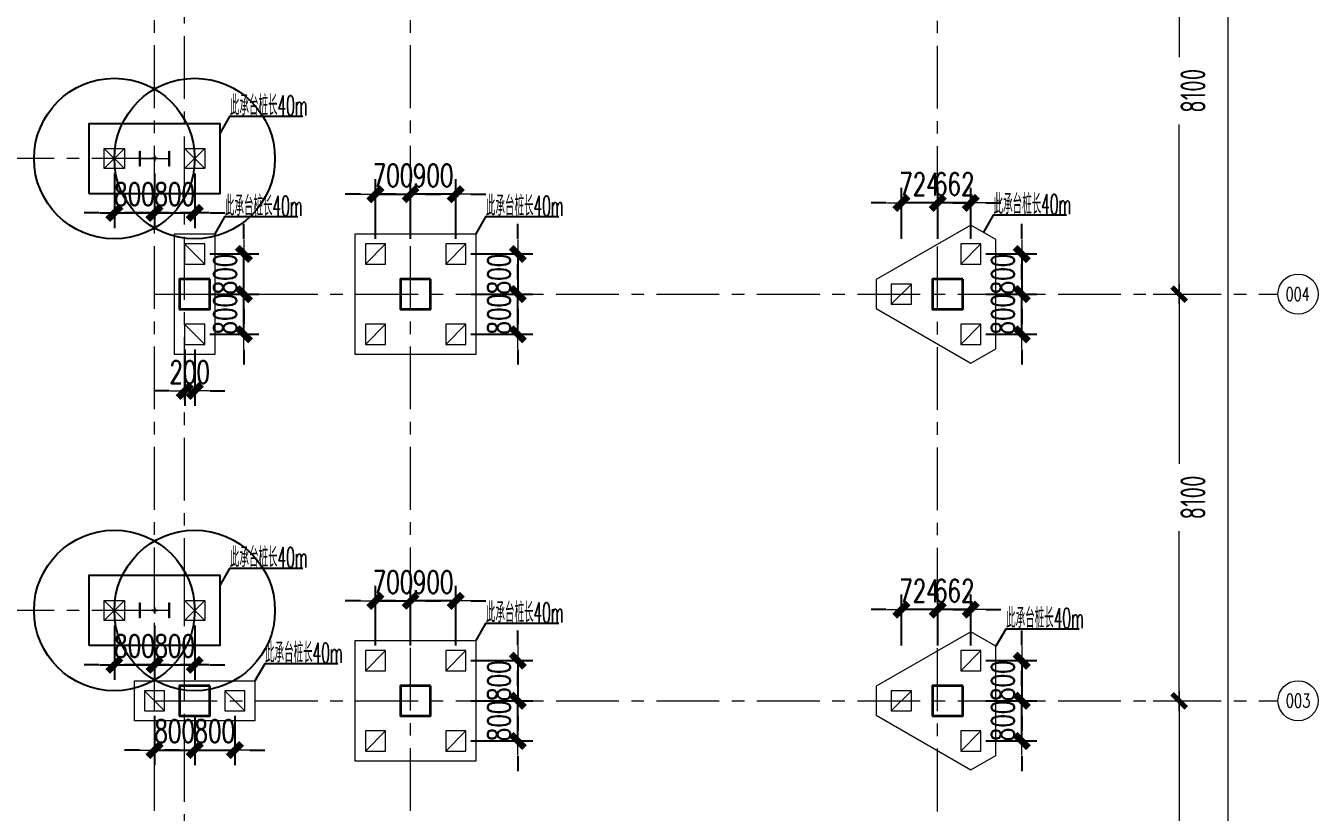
# Model space of a CAD drawing. Extents: x -1201378 to 2367219, y -619313 to 244905.
# Drawn here: x -701922 to -676179, y 151634 to 167296 of the extents above; entities that cross this region are included whole.
import ezdxf
from ezdxf.enums import TextEntityAlignment as Align

# ---------------------------------------------------------------- set-up
doc = ezdxf.new("R2010")
doc.units = 0
doc.header["$LTSCALE"] = 1000
doc.linetypes.add('CENTER', pattern=[2, 1.25, -0.25, 0.25, -0.25])
doc.layers.get('0').update_dxf_attribs({"linetype": 'CONTINUOUS'})
doc.layers.get('Defpoints').update_dxf_attribs({"linetype": 'CONTINUOUS'})
for name, color, linetype, lineweight in [('S-axis', 111, 'CONTINUOUS', 0), ('S-col', 2, 'CONTINUOUS', 0), ('S-ct', 2, 'CONTINUOUS', 0), ('S-dim', 81, 'CONTINUOUS', 0), ('S-dote', 5, 'CENTER', 0), ('S-zhuang', 1, 'CONTINUOUS', 0), ('砼柱', 2, 'CONTINUOUS', 35)]:
    doc.layers.add(name, color=color, linetype=linetype, lineweight=lineweight)
for name, color, linetype in [('S-BG', 131, 'CONTINUOUS'), ('S-DIMZ', 115, 'CONTINUOUS'), ('S-DOTE1', 140, 'CENTER'), ('S-HATCH1-W', 252, 'CONTINUOUS')]:
    doc.layers.add(name, color=color, linetype=linetype)
doc.styles.add('_TCH_AXIS', font='COMPLEX', dxfattribs={"bigfont": 'GBCBIG'})
doc.styles.add('SS1', font='tj-romans1.shx', dxfattribs={"width": 0.7, "bigfont": 'tj-hztxt1.shx'})
doc.styles.add('TSSD_Dimension', font='tssdeng.shx', dxfattribs={"width": 0.7, "bigfont": 'hztxt.shx'})
doc.dimstyles.new('S-150-ARCHI', dxfattribs={"dimscale": 150, "dimtxt": 3, "dimasz": 2, "dimexe": 2, "dimexo": 2, "dimgap": 1, "dimtad": 1, "dimdec": 0, "dimzin": 0, "dimdsep": 46, "dimtxsty": 'SS1', "dimblk1": 'TT', "dimblk2": 'TT', "dimsah": 1, "dimcen": 1, "dimclrd": 256, "dimclre": 256, "dimclrt": 256, "dimadec": 0, "dimazin": 0, "dimtfac": 1, "dimtdec": 0, "dimtix": 1, "dimtmove": 2, "dimatfit": 0, "dimldrblk": 'TT', "dimfxl": 2, "dimtolj": 1, "dimtzin": 0, "dimarcsym": 0})
doc.dimstyles.new('TSSD_200_200', dxfattribs={"dimtxt": 500, "dimasz": 200, "dimexe": 200, "dimexo": 500, "dimgap": 200, "dimtad": 1, "dimdec": 0, "dimzin": 0, "dimdsep": 46, "dimtxsty": 'TSSD_Dimension', "dimblk": 'ARCHTICK', "dimcen": 0, "dimdle": 200, "dimclrt": 7, "dimadec": 0, "dimazin": 0, "dimtfac": 1, "dimtdec": 0, "dimtix": 1, "dimtmove": 2, "dimatfit": 3, "dimfxl": 1, "dimtolj": 1, "dimtzin": 0, "dimarcsym": 0})

# ---------------------------------------------------------------- blocks, each defined once
blk = doc.blocks.new('_FZH')
at = {"layer": 'S-col'}
blk.add_lwpolyline([(-0.375, -0.188), (-0.375, 0.187), (-0.36, 0.187), (-0.36, 0.005), (0.36, 0.005), (0.36, 0.187), (0.375, 0.187), (0.375, -0.188), (0.36, -0.188), (0.36, -0.005), (-0.36, -0.005), (-0.36, -0.188)], close=True, dxfattribs=at)
blk = doc.blocks.new('w4234324')
at = {"layer": 'S-col', "xscale": 800.0000000000005, "yscale": 800.0000000000005, "zscale": 800.0000000000005}
for p in [(-144454, 768820), (-144454, 759820)]:
    blk.add_blockref('_FZH', p, dxfattribs=at)
blk = doc.blocks.new('_ArchTick')
at = {"color": 0, "linetype": 'ByBlock', "const_width": 0.5}
blk.add_lwpolyline([(-0.71, -0.71), (0.71, 0.71)], dxfattribs=at)
blk = doc.blocks.new('*D3014')
at = {"layer": 'Defpoints', "color": 0, "transparency": 16777216}
for p in [(-79964, 57427), (-79964, 49327), (-78948, 49327)]:
    blk.add_point(p, dxfattribs=at)
at = {"layer": 'S-axis', "color": 0, "lineweight": -2, "transparency": 16777216}
for p, q in [((-79464, 57427), (-78748, 57427)), ((-78948, 57627), (-78948, 54048)), ((-78948, 49127), (-78948, 52706)), ((-79464, 49327), (-78748, 49327))]:
    blk.add_line(p, q, dxfattribs=at)
at = {"layer": 'S-axis', "color": 0, "lineweight": -2, "transparency": 16777216, "xscale": 200, "yscale": 200, "zscale": 200}
for p, rotation in [((-78948, 57427), 90), ((-78948, 49327), 270)]:
    blk.add_blockref('_ArchTick', p, dxfattribs=dict(at, rotation=rotation))
at = {"layer": 'S-axis', "color": 7, "transparency": 16777216, "insert": (-78673, 53377), "char_height": 500, "attachment_point": 5, "rotation": 90, "style": 'TSSD_Dimension'}
blk.add_mtext('\\A1;8100', dxfattribs=at)
blk = doc.blocks.new('*D3015')
at = {"layer": 'Defpoints', "color": 0, "transparency": 16777216}
for p in [(-79964, 49327), (-79964, 41227), (-78948, 41227)]:
    blk.add_point(p, dxfattribs=at)
at = {"layer": 'S-axis', "color": 0, "lineweight": -2, "transparency": 16777216}
for p, q in [((-78948, 49527), (-78948, 45948)), ((-79464, 49327), (-78748, 49327)), ((-78948, 41027), (-78948, 44606)), ((-79464, 41227), (-78748, 41227))]:
    blk.add_line(p, q, dxfattribs=at)
at = {"layer": 'S-axis', "color": 0, "lineweight": -2, "transparency": 16777216, "xscale": 200, "yscale": 200, "zscale": 200}
for p, rotation in [((-78948, 49327), 90), ((-78948, 41227), 270)]:
    blk.add_blockref('_ArchTick', p, dxfattribs=dict(at, rotation=rotation))
at = {"layer": 'S-axis', "color": 7, "transparency": 16777216, "insert": (-78673, 45277), "char_height": 500, "attachment_point": 5, "rotation": 90, "style": 'TSSD_Dimension'}
blk.add_mtext('\\A1;8100', dxfattribs=at)
blk = doc.blocks.new('*D3016')
at = {"layer": 'Defpoints', "color": 0, "transparency": 16777216}
for p in [(-79964, 41227), (-79964, 33127), (-78948, 33127)]:
    blk.add_point(p, dxfattribs=at)
at = {"layer": 'S-axis', "color": 0, "lineweight": -2, "transparency": 16777216}
for p, q in [((-79464, 41227), (-78748, 41227)), ((-78948, 41427), (-78948, 37848)), ((-78948, 32927), (-78948, 36506)), ((-79464, 33127), (-78748, 33127))]:
    blk.add_line(p, q, dxfattribs=at)
at = {"layer": 'S-axis', "color": 0, "lineweight": -2, "transparency": 16777216, "xscale": 200, "yscale": 200, "zscale": 200}
for p, rotation in [((-78948, 41227), 90), ((-78948, 33127), 270)]:
    blk.add_blockref('_ArchTick', p, dxfattribs=dict(at, rotation=rotation))
at = {"layer": 'S-axis', "color": 7, "transparency": 16777216, "insert": (-78673, 37177), "char_height": 500, "attachment_point": 5, "rotation": 90, "style": 'TSSD_Dimension'}
blk.add_mtext('\\A1;8100', dxfattribs=at)
blk = doc.blocks.new('*D3021')
at = {"layer": 'Defpoints', "color": 0, "transparency": 16777216}
for p in [(-79864, 115727), (-77969, 115727), (-79864, 24327)]:
    blk.add_point(p, dxfattribs=at)
at = {"layer": 'S-axis', "color": 0, "lineweight": -2, "transparency": 16777216}
for p, q in [((-77969, 115927), (-77969, 70833)), ((-79364, 115727), (-77769, 115727)), ((-77969, 24127), (-77969, 69221)), ((-79364, 24327), (-77769, 24327))]:
    blk.add_line(p, q, dxfattribs=at)
at = {"layer": 'S-axis', "color": 0, "lineweight": -2, "transparency": 16777216, "xscale": 200, "yscale": 200, "zscale": 200}
for p, rotation in [((-77969, 115727), 90), ((-77969, 24327), 270)]:
    blk.add_blockref('_ArchTick', p, dxfattribs=dict(at, rotation=rotation))
at = {"layer": 'S-axis', "color": 7, "transparency": 16777216, "insert": (-77694, 70027), "char_height": 500, "attachment_point": 5, "rotation": 90, "style": 'TSSD_Dimension'}
blk.add_mtext('\\A1;91400', dxfattribs=at)
blk = doc.blocks.new('A$C6AFE39C8')
at = {"layer": '砼柱', "lineweight": 35}
for points in [[(-15000, -65800), (-15600, -65800), (-15600, -66400), (-15000, -66400)], [(-10600, -65800), (-11200, -65800), (-11200, -66400), (-10600, -66400)], [(0, -65800), (-600, -65800), (-600, -66400), (0, -66400)], [(-15000, -73900), (-15600, -73900), (-15600, -74500), (-15000, -74500)], [(-10600, -73900), (-11200, -73900), (-11200, -74500), (-10600, -74500)], [(0, -73900), (-600, -73900), (-600, -74500), (0, -74500)]]:
    blk.add_lwpolyline(points, close=True, dxfattribs=at)
blk = doc.blocks.new('S-ZHUANG-400')
at = {"layer": 'S-zhuang'}
for p, q in [((200, -200), (-200, 200)), ((-200, -200), (200, 200))]:
    blk.add_line(p, q, dxfattribs=at)
blk.add_lwpolyline([(-200, 200), (200, 200), (200, -200), (-200, -200)], close=True, dxfattribs=at)
blk = doc.blocks.new('CT2')
at = {"layer": 'Defpoints'}
for centre in [(-193625, -186366), (-193625, -187966)]:
    blk.add_circle(centre, 1600, dxfattribs=at)
at = {"layer": 'S-DOTE1', "ltscale": 0.25}
for p, q in [((-193625, -187226), (-193625, -187106)), ((-193565, -187166), (-193685, -187166))]:
    blk.add_line(p, q, dxfattribs=at)
at = {"layer": 'S-HATCH1-W'}
blk.add_lwpolyline([(-194325, -185866), (-192925, -185866), (-192925, -188466), (-194325, -188466)], close=True, dxfattribs=at)
at = {"layer": 'S-zhuang'}
for p in [(-193625, -186366), (-193625, -187966)]:
    blk.add_blockref('S-ZHUANG-400', p, dxfattribs=at)
blk = doc.blocks.new('TT')
blk.add_line((-0.969, 0), (0.969, 0))
at = {"const_width": 0.45}
blk.add_lwpolyline([(-0.442, -0.442), (0.442, 0.442)], dxfattribs=at)
blk = doc.blocks.new('*D5612')
at = {"layer": 'Defpoints', "color": 0, "transparency": 16777216}
for p in [(-700158, 155652), (-699359, 155652), (-699359, 154569)]:
    blk.add_point(p, dxfattribs=at)
at = {"layer": 'S-DIMZ', "lineweight": -2, "transparency": 16777216}
for p, q in [((-700158, 155352), (-700158, 154269)), ((-699359, 155352), (-699359, 154269)), ((-700458, 154569), (-700758, 154569)), ((-700158, 154569), (-699359, 154569)), ((-699059, 154569), (-698759, 154569))]:
    blk.add_line(p, q, dxfattribs=at)
at = {"layer": 'S-DIMZ', "lineweight": -2, "transparency": 16777216, "xscale": 300, "yscale": 300, "zscale": 300}
blk.add_blockref('TT', (-700158, 154569), dxfattribs=at)
at = {"layer": 'S-DIMZ', "lineweight": -2, "transparency": 16777216, "xscale": 300, "yscale": 300, "zscale": 300, "rotation": 180}
blk.add_blockref('TT', (-699359, 154569), dxfattribs=at)
at = {"layer": 'S-DIMZ', "transparency": 16777216, "insert": (-699758, 154944), "char_height": 450, "attachment_point": 5, "style": 'SS1'}
blk.add_mtext('\\A1;800', dxfattribs=at)
blk = doc.blocks.new('*D5613')
at = {"layer": 'Defpoints', "color": 0, "transparency": 16777216}
for p in [(-699359, 155652), (-698558, 155652), (-698558, 154569)]:
    blk.add_point(p, dxfattribs=at)
at = {"layer": 'S-DIMZ', "lineweight": -2, "transparency": 16777216}
for p, q in [((-699359, 155352), (-699359, 154269)), ((-698558, 155352), (-698558, 154269)), ((-699659, 154569), (-699959, 154569)), ((-699359, 154569), (-698558, 154569)), ((-698258, 154569), (-697958, 154569))]:
    blk.add_line(p, q, dxfattribs=at)
at = {"layer": 'S-DIMZ', "lineweight": -2, "transparency": 16777216, "xscale": 300, "yscale": 300, "zscale": 300}
blk.add_blockref('TT', (-699359, 154569), dxfattribs=at)
at = {"layer": 'S-DIMZ', "lineweight": -2, "transparency": 16777216, "xscale": 300, "yscale": 300, "zscale": 300, "rotation": 180}
blk.add_blockref('TT', (-698558, 154569), dxfattribs=at)
at = {"layer": 'S-DIMZ', "transparency": 16777216, "insert": (-698958, 154944), "char_height": 450, "attachment_point": 5, "style": 'SS1'}
blk.add_mtext('\\A1;800', dxfattribs=at)
blk = doc.blocks.new('*D5614')
at = {"layer": 'Defpoints', "color": 0, "transparency": 16777216}
for p in [(-700158, 164652), (-699359, 164652), (-699359, 163569)]:
    blk.add_point(p, dxfattribs=at)
at = {"layer": 'S-DIMZ', "lineweight": -2, "transparency": 16777216}
for p, q in [((-700158, 164352), (-700158, 163269)), ((-699359, 164352), (-699359, 163269)), ((-700458, 163569), (-700758, 163569)), ((-700158, 163569), (-699359, 163569)), ((-699059, 163569), (-698759, 163569))]:
    blk.add_line(p, q, dxfattribs=at)
at = {"layer": 'S-DIMZ', "lineweight": -2, "transparency": 16777216, "xscale": 300, "yscale": 300, "zscale": 300}
blk.add_blockref('TT', (-700158, 163569), dxfattribs=at)
at = {"layer": 'S-DIMZ', "lineweight": -2, "transparency": 16777216, "xscale": 300, "yscale": 300, "zscale": 300, "rotation": 180}
blk.add_blockref('TT', (-699359, 163569), dxfattribs=at)
at = {"layer": 'S-DIMZ', "transparency": 16777216, "insert": (-699758, 163944), "char_height": 450, "attachment_point": 5, "style": 'SS1'}
blk.add_mtext('\\A1;800', dxfattribs=at)
blk = doc.blocks.new('*D5688')
at = {"layer": 'Defpoints', "color": 0, "transparency": 16777216}
for p in [(-699359, 164652), (-698558, 164652), (-698558, 163569)]:
    blk.add_point(p, dxfattribs=at)
at = {"layer": 'S-DIMZ', "lineweight": -2, "transparency": 16777216}
for p, q in [((-699359, 164352), (-699359, 163269)), ((-698558, 164352), (-698558, 163269)), ((-699659, 163569), (-699959, 163569)), ((-699359, 163569), (-698558, 163569)), ((-698258, 163569), (-697958, 163569))]:
    blk.add_line(p, q, dxfattribs=at)
at = {"layer": 'S-DIMZ', "lineweight": -2, "transparency": 16777216, "xscale": 300, "yscale": 300, "zscale": 300}
blk.add_blockref('TT', (-699359, 163569), dxfattribs=at)
at = {"layer": 'S-DIMZ', "lineweight": -2, "transparency": 16777216, "xscale": 300, "yscale": 300, "zscale": 300, "rotation": 180}
blk.add_blockref('TT', (-698558, 163569), dxfattribs=at)
at = {"layer": 'S-DIMZ', "transparency": 16777216, "insert": (-698958, 163944), "char_height": 450, "attachment_point": 5, "style": 'SS1'}
blk.add_mtext('\\A1;800', dxfattribs=at)
blk = doc.blocks.new('A$C656D53E9')
at = {"layer": 'S-zhuang', "ltscale": 0.25}
blk.add_line((-200, 200), (200, -200), dxfattribs=at)
at = {"layer": 'S-zhuang', "color": 1, "ltscale": 0.5}
blk.add_lwpolyline([(200, 200), (-200, 200), (-200, -200), (200, -200)], close=True, dxfattribs=at)
blk = doc.blocks.new('*D5712')
at = {"layer": 'Defpoints', "color": 0, "ltscale": 0.25, "transparency": 16777216}
for p in [(-698558, 161952), (-697578, 161952), (-698558, 161152)]:
    blk.add_point(p, dxfattribs=at)
at = {"layer": 'S-dim', "lineweight": -2, "ltscale": 0.25, "transparency": 16777216}
for p, q in [((-697578, 162252), (-697578, 162552)), ((-698258, 161952), (-697278, 161952)), ((-697578, 161152), (-697578, 161952)), ((-698258, 161152), (-697278, 161152)), ((-697578, 160852), (-697578, 160552))]:
    blk.add_line(p, q, dxfattribs=at)
at = {"layer": 'S-dim', "lineweight": -2, "ltscale": 0.25, "transparency": 16777216, "xscale": 300, "yscale": 300, "zscale": 300}
for p, rotation in [((-697578, 161952), 270), ((-697578, 161152), 90)]:
    blk.add_blockref('TT', p, dxfattribs=dict(at, rotation=rotation))
at = {"layer": 'S-dim', "ltscale": 0.25, "transparency": 16777216, "insert": (-697953, 161552), "char_height": 450, "attachment_point": 5, "rotation": 90, "style": 'SS1'}
blk.add_mtext('\\A1;800', dxfattribs=at)
blk = doc.blocks.new('*D5713')
at = {"layer": 'Defpoints', "color": 0, "ltscale": 0.25, "transparency": 16777216}
for p in [(-698558, 162752), (-697578, 162752), (-698558, 161952)]:
    blk.add_point(p, dxfattribs=at)
at = {"layer": 'S-dim', "lineweight": -2, "ltscale": 0.25, "transparency": 16777216}
for p, q in [((-697578, 163052), (-697578, 163352)), ((-698258, 162752), (-697278, 162752)), ((-697578, 161952), (-697578, 162752)), ((-698258, 161952), (-697278, 161952)), ((-697578, 161652), (-697578, 161352))]:
    blk.add_line(p, q, dxfattribs=at)
at = {"layer": 'S-dim', "lineweight": -2, "ltscale": 0.25, "transparency": 16777216, "xscale": 300, "yscale": 300, "zscale": 300}
for p, rotation in [((-697578, 162752), 270), ((-697578, 161952), 90)]:
    blk.add_blockref('TT', p, dxfattribs=dict(at, rotation=rotation))
at = {"layer": 'S-dim', "ltscale": 0.25, "transparency": 16777216, "insert": (-697953, 162352), "char_height": 450, "attachment_point": 5, "rotation": 90, "style": 'SS1'}
blk.add_mtext('\\A1;800', dxfattribs=at)
blk = doc.blocks.new('*D5714')
at = {"layer": 'Defpoints', "color": 0, "ltscale": 0.25, "transparency": 16777216}
for p in [(-698758, 161152), (-698558, 161152), (-698758, 160025)]:
    blk.add_point(p, dxfattribs=at)
at = {"layer": 'S-dim', "lineweight": -2, "ltscale": 0.25, "transparency": 16777216}
for p, q in [((-698758, 160852), (-698758, 159725)), ((-698558, 160852), (-698558, 159725)), ((-699058, 160025), (-699358, 160025)), ((-698558, 160025), (-698758, 160025)), ((-698258, 160025), (-697958, 160025))]:
    blk.add_line(p, q, dxfattribs=at)
at = {"layer": 'S-dim', "lineweight": -2, "ltscale": 0.25, "transparency": 16777216, "xscale": 300, "yscale": 300, "zscale": 300}
blk.add_blockref('TT', (-698758, 160025), dxfattribs=at)
at = {"layer": 'S-dim', "lineweight": -2, "ltscale": 0.25, "transparency": 16777216, "xscale": 300, "yscale": 300, "zscale": 300, "rotation": 180}
blk.add_blockref('TT', (-698558, 160025), dxfattribs=at)
at = {"layer": 'S-dim', "ltscale": 0.25, "transparency": 16777216, "insert": (-698658, 160400), "char_height": 450, "attachment_point": 5, "style": 'SS1'}
blk.add_mtext('\\A1;200', dxfattribs=at)
blk = doc.blocks.new('*D5715')
at = {"layer": 'Defpoints', "color": 0, "ltscale": 0.25, "transparency": 16777216}
for p in [(-699358, 153852), (-698558, 153852), (-698558, 152872)]:
    blk.add_point(p, dxfattribs=at)
at = {"layer": 'S-dim', "lineweight": -2, "ltscale": 0.25, "transparency": 16777216}
for p, q in [((-699358, 153552), (-699358, 152572)), ((-698558, 153552), (-698558, 152572)), ((-699658, 152872), (-699958, 152872)), ((-699358, 152872), (-698558, 152872)), ((-698258, 152872), (-697958, 152872))]:
    blk.add_line(p, q, dxfattribs=at)
at = {"layer": 'S-dim', "lineweight": -2, "ltscale": 0.25, "transparency": 16777216, "xscale": 300, "yscale": 300, "zscale": 300}
blk.add_blockref('TT', (-699358, 152872), dxfattribs=at)
at = {"layer": 'S-dim', "lineweight": -2, "ltscale": 0.25, "transparency": 16777216, "xscale": 300, "yscale": 300, "zscale": 300, "rotation": 180}
blk.add_blockref('TT', (-698558, 152872), dxfattribs=at)
at = {"layer": 'S-dim', "ltscale": 0.25, "transparency": 16777216, "insert": (-698958, 153247), "char_height": 450, "attachment_point": 5, "style": 'SS1'}
blk.add_mtext('\\A1;800', dxfattribs=at)
blk = doc.blocks.new('*D5716')
at = {"layer": 'Defpoints', "color": 0, "ltscale": 0.25, "transparency": 16777216}
for p in [(-698558, 153852), (-697758, 153852), (-697758, 152872)]:
    blk.add_point(p, dxfattribs=at)
at = {"layer": 'S-dim', "lineweight": -2, "ltscale": 0.25, "transparency": 16777216}
for p, q in [((-698558, 153552), (-698558, 152572)), ((-697758, 153552), (-697758, 152572)), ((-698858, 152872), (-699158, 152872)), ((-698558, 152872), (-697758, 152872)), ((-697458, 152872), (-697158, 152872))]:
    blk.add_line(p, q, dxfattribs=at)
at = {"layer": 'S-dim', "lineweight": -2, "ltscale": 0.25, "transparency": 16777216, "xscale": 300, "yscale": 300, "zscale": 300}
blk.add_blockref('TT', (-698558, 152872), dxfattribs=at)
at = {"layer": 'S-dim', "lineweight": -2, "ltscale": 0.25, "transparency": 16777216, "xscale": 300, "yscale": 300, "zscale": 300, "rotation": 180}
blk.add_blockref('TT', (-697758, 152872), dxfattribs=at)
at = {"layer": 'S-dim', "ltscale": 0.25, "transparency": 16777216, "insert": (-698158, 153247), "char_height": 450, "attachment_point": 5, "style": 'SS1'}
blk.add_mtext('\\A1;800', dxfattribs=at)
blk = doc.blocks.new('*D5717')
at = {"layer": 'Defpoints', "color": 0, "ltscale": 0.25, "transparency": 16777216}
for p in [(-683097, 154652), (-683097, 153852), (-682084, 153852)]:
    blk.add_point(p, dxfattribs=at)
at = {"layer": 'S-dim', "lineweight": -2, "ltscale": 0.25, "transparency": 16777216}
for p, q in [((-682084, 154952), (-682084, 155252)), ((-682797, 154652), (-681784, 154652)), ((-682084, 154652), (-682084, 153852)), ((-682797, 153852), (-681784, 153852)), ((-682084, 153552), (-682084, 153252))]:
    blk.add_line(p, q, dxfattribs=at)
at = {"layer": 'S-dim', "lineweight": -2, "ltscale": 0.25, "transparency": 16777216, "xscale": 300, "yscale": 300, "zscale": 300}
for p, rotation in [((-682084, 154652), 270), ((-682084, 153852), 90)]:
    blk.add_blockref('TT', p, dxfattribs=dict(at, rotation=rotation))
at = {"layer": 'S-dim', "ltscale": 0.25, "transparency": 16777216, "insert": (-682459, 154252), "char_height": 450, "attachment_point": 5, "rotation": 90, "style": 'SS1'}
blk.add_mtext('\\A1;800', dxfattribs=at)
blk = doc.blocks.new('*D5718')
at = {"layer": 'Defpoints', "color": 0, "ltscale": 0.25, "transparency": 16777216}
for p in [(-683097, 153852), (-682084, 153852), (-683097, 153052)]:
    blk.add_point(p, dxfattribs=at)
at = {"layer": 'S-dim', "lineweight": -2, "ltscale": 0.25, "transparency": 16777216}
for p, q in [((-682084, 154152), (-682084, 154452)), ((-682797, 153852), (-681784, 153852)), ((-682084, 153052), (-682084, 153852)), ((-682797, 153052), (-681784, 153052)), ((-682084, 152752), (-682084, 152452))]:
    blk.add_line(p, q, dxfattribs=at)
at = {"layer": 'S-dim', "lineweight": -2, "ltscale": 0.25, "transparency": 16777216, "xscale": 300, "yscale": 300, "zscale": 300}
for p, rotation in [((-682084, 153852), 270), ((-682084, 153052), 90)]:
    blk.add_blockref('TT', p, dxfattribs=dict(at, rotation=rotation))
at = {"layer": 'S-dim', "ltscale": 0.25, "transparency": 16777216, "insert": (-682459, 153452), "char_height": 450, "attachment_point": 5, "rotation": 90, "style": 'SS1'}
blk.add_mtext('\\A1;800', dxfattribs=at)
blk = doc.blocks.new('*D5719')
at = {"layer": 'Defpoints', "color": 0, "ltscale": 0.25, "transparency": 16777216}
for p in [(-683758, 155669), (-683758, 154652), (-683097, 154652)]:
    blk.add_point(p, dxfattribs=at)
at = {"layer": 'S-dim', "lineweight": -2, "ltscale": 0.25, "transparency": 16777216}
for p, q in [((-683758, 154952), (-683758, 155969)), ((-683097, 154952), (-683097, 155969)), ((-684058, 155669), (-684358, 155669)), ((-683097, 155669), (-683758, 155669)), ((-682797, 155669), (-682497, 155669))]:
    blk.add_line(p, q, dxfattribs=at)
at = {"layer": 'S-dim', "lineweight": -2, "ltscale": 0.25, "transparency": 16777216, "xscale": 300, "yscale": 300, "zscale": 300}
for p, rotation in [((-683758, 155669), 1.007599723087642e-11), ((-683097, 155669), 180.0000000000101)]:
    blk.add_blockref('TT', p, dxfattribs=dict(at, rotation=rotation))
at = {"layer": 'S-dim', "ltscale": 0.25, "transparency": 16777216, "insert": (-683428, 156044), "char_height": 450, "attachment_point": 5, "style": 'SS1'}
blk.add_mtext('\\A1;662', dxfattribs=at)
blk = doc.blocks.new('*D5720')
at = {"layer": 'Defpoints', "color": 0, "ltscale": 0.25, "transparency": 16777216}
for p in [(-684482, 155669), (-684482, 154652), (-683758, 154652)]:
    blk.add_point(p, dxfattribs=at)
at = {"layer": 'S-dim', "lineweight": -2, "ltscale": 0.25, "transparency": 16777216}
for p, q in [((-684482, 154952), (-684482, 155969)), ((-683758, 154952), (-683758, 155969)), ((-684782, 155669), (-685082, 155669)), ((-683758, 155669), (-684482, 155669)), ((-683458, 155669), (-683158, 155669))]:
    blk.add_line(p, q, dxfattribs=at)
at = {"layer": 'S-dim', "lineweight": -2, "ltscale": 0.25, "transparency": 16777216, "xscale": 300, "yscale": 300, "zscale": 300}
for p, rotation in [((-684482, 155669), 2.856901437077789e-10), ((-683758, 155669), 180.0000000002857)]:
    blk.add_blockref('TT', p, dxfattribs=dict(at, rotation=rotation))
at = {"layer": 'S-dim', "ltscale": 0.25, "transparency": 16777216, "insert": (-684120, 156044), "char_height": 450, "attachment_point": 5, "style": 'SS1'}
blk.add_mtext('\\A1;724', dxfattribs=at)
blk = doc.blocks.new('*D5721')
at = {"layer": 'Defpoints', "color": 0, "ltscale": 0.25, "transparency": 16777216}
for p in [(-683097, 162752), (-683097, 161952), (-682084, 161952)]:
    blk.add_point(p, dxfattribs=at)
at = {"layer": 'S-dim', "lineweight": -2, "ltscale": 0.25, "transparency": 16777216}
for p, q in [((-682084, 163052), (-682084, 163352)), ((-682797, 162752), (-681784, 162752)), ((-682084, 162752), (-682084, 161952)), ((-682797, 161952), (-681784, 161952)), ((-682084, 161652), (-682084, 161352))]:
    blk.add_line(p, q, dxfattribs=at)
at = {"layer": 'S-dim', "lineweight": -2, "ltscale": 0.25, "transparency": 16777216, "xscale": 300, "yscale": 300, "zscale": 300}
for p, rotation in [((-682084, 162752), 270), ((-682084, 161952), 90)]:
    blk.add_blockref('TT', p, dxfattribs=dict(at, rotation=rotation))
at = {"layer": 'S-dim', "ltscale": 0.25, "transparency": 16777216, "insert": (-682459, 162352), "char_height": 450, "attachment_point": 5, "rotation": 90, "style": 'SS1'}
blk.add_mtext('\\A1;800', dxfattribs=at)
blk = doc.blocks.new('*D5722')
at = {"layer": 'Defpoints', "color": 0, "ltscale": 0.25, "transparency": 16777216}
for p in [(-683097, 161952), (-682084, 161952), (-683097, 161152)]:
    blk.add_point(p, dxfattribs=at)
at = {"layer": 'S-dim', "lineweight": -2, "ltscale": 0.25, "transparency": 16777216}
for p, q in [((-682084, 162252), (-682084, 162552)), ((-682797, 161952), (-681784, 161952)), ((-682084, 161152), (-682084, 161952)), ((-682797, 161152), (-681784, 161152)), ((-682084, 160852), (-682084, 160552))]:
    blk.add_line(p, q, dxfattribs=at)
at = {"layer": 'S-dim', "lineweight": -2, "ltscale": 0.25, "transparency": 16777216, "xscale": 300, "yscale": 300, "zscale": 300}
for p, rotation in [((-682084, 161952), 270), ((-682084, 161152), 90)]:
    blk.add_blockref('TT', p, dxfattribs=dict(at, rotation=rotation))
at = {"layer": 'S-dim', "ltscale": 0.25, "transparency": 16777216, "insert": (-682459, 161552), "char_height": 450, "attachment_point": 5, "rotation": 90, "style": 'SS1'}
blk.add_mtext('\\A1;800', dxfattribs=at)
blk = doc.blocks.new('*D5723')
at = {"layer": 'Defpoints', "color": 0, "ltscale": 0.25, "transparency": 16777216}
for p in [(-683758, 163769), (-683758, 162752), (-683097, 162752)]:
    blk.add_point(p, dxfattribs=at)
at = {"layer": 'S-dim', "lineweight": -2, "ltscale": 0.25, "transparency": 16777216}
for p, q in [((-683758, 163052), (-683758, 164069)), ((-683097, 163052), (-683097, 164069)), ((-684058, 163769), (-684358, 163769)), ((-683097, 163769), (-683758, 163769)), ((-682797, 163769), (-682497, 163769))]:
    blk.add_line(p, q, dxfattribs=at)
at = {"layer": 'S-dim', "lineweight": -2, "ltscale": 0.25, "transparency": 16777216, "xscale": 300, "yscale": 300, "zscale": 300}
blk.add_blockref('TT', (-683758, 163769), dxfattribs=at)
at = {"layer": 'S-dim', "lineweight": -2, "ltscale": 0.25, "transparency": 16777216, "xscale": 300, "yscale": 300, "zscale": 300, "rotation": 180}
blk.add_blockref('TT', (-683097, 163769), dxfattribs=at)
at = {"layer": 'S-dim', "ltscale": 0.25, "transparency": 16777216, "insert": (-683428, 164144), "char_height": 450, "attachment_point": 5, "style": 'SS1'}
blk.add_mtext('\\A1;662', dxfattribs=at)
blk = doc.blocks.new('*D5724')
at = {"layer": 'Defpoints', "color": 0, "ltscale": 0.25, "transparency": 16777216}
for p in [(-684482, 163769), (-684482, 162752), (-683758, 162752)]:
    blk.add_point(p, dxfattribs=at)
at = {"layer": 'S-dim', "lineweight": -2, "ltscale": 0.25, "transparency": 16777216}
for p, q in [((-684482, 163052), (-684482, 164069)), ((-683758, 163052), (-683758, 164069)), ((-684782, 163769), (-685082, 163769)), ((-683758, 163769), (-684482, 163769)), ((-683458, 163769), (-683158, 163769))]:
    blk.add_line(p, q, dxfattribs=at)
at = {"layer": 'S-dim', "lineweight": -2, "ltscale": 0.25, "transparency": 16777216, "xscale": 300, "yscale": 300, "zscale": 300}
for p, rotation in [((-684482, 163769), 2.949010300652973e-10), ((-683758, 163769), 180.0000000002949)]:
    blk.add_blockref('TT', p, dxfattribs=dict(at, rotation=rotation))
at = {"layer": 'S-dim', "ltscale": 0.25, "transparency": 16777216, "insert": (-684120, 164144), "char_height": 450, "attachment_point": 5, "style": 'SS1'}
blk.add_mtext('\\A1;724', dxfattribs=at)
blk = doc.blocks.new('*D5750')
at = {"layer": 'Defpoints', "color": 0, "ltscale": 0.25, "transparency": 16777216}
for p in [(-694258, 155842), (-694958, 154652), (-694258, 154652)]:
    blk.add_point(p, dxfattribs=at)
at = {"layer": 'S-dim', "lineweight": -2, "ltscale": 0.25, "transparency": 16777216}
for p, q in [((-694958, 154952), (-694958, 156142)), ((-694258, 154952), (-694258, 156142)), ((-695258, 155842), (-695558, 155842)), ((-694958, 155842), (-694258, 155842)), ((-693958, 155842), (-693658, 155842))]:
    blk.add_line(p, q, dxfattribs=at)
at = {"layer": 'S-dim', "lineweight": -2, "ltscale": 0.25, "transparency": 16777216, "xscale": 300, "yscale": 300, "zscale": 300}
blk.add_blockref('TT', (-694958, 155842), dxfattribs=at)
at = {"layer": 'S-dim', "lineweight": -2, "ltscale": 0.25, "transparency": 16777216, "xscale": 300, "yscale": 300, "zscale": 300, "rotation": 180}
blk.add_blockref('TT', (-694258, 155842), dxfattribs=at)
at = {"layer": 'S-dim', "ltscale": 0.25, "transparency": 16777216, "insert": (-694608, 156217), "char_height": 450, "attachment_point": 5, "style": 'SS1'}
blk.add_mtext('\\A1;700', dxfattribs=at)
blk = doc.blocks.new('*D5751')
at = {"layer": 'Defpoints', "color": 0, "ltscale": 0.25, "transparency": 16777216}
for p in [(-694258, 155842), (-694258, 154652), (-693358, 154652)]:
    blk.add_point(p, dxfattribs=at)
at = {"layer": 'S-dim', "lineweight": -2, "ltscale": 0.25, "transparency": 16777216}
for p, q in [((-694258, 154952), (-694258, 156142)), ((-693358, 154952), (-693358, 156142)), ((-694558, 155842), (-694858, 155842)), ((-693358, 155842), (-694258, 155842)), ((-693058, 155842), (-692758, 155842))]:
    blk.add_line(p, q, dxfattribs=at)
at = {"layer": 'S-dim', "lineweight": -2, "ltscale": 0.25, "transparency": 16777216, "xscale": 300, "yscale": 300, "zscale": 300}
blk.add_blockref('TT', (-694258, 155842), dxfattribs=at)
at = {"layer": 'S-dim', "lineweight": -2, "ltscale": 0.25, "transparency": 16777216, "xscale": 300, "yscale": 300, "zscale": 300, "rotation": 180}
blk.add_blockref('TT', (-693358, 155842), dxfattribs=at)
at = {"layer": 'S-dim', "ltscale": 0.25, "transparency": 16777216, "insert": (-693808, 156217), "char_height": 450, "attachment_point": 5, "style": 'SS1'}
blk.add_mtext('\\A1;900', dxfattribs=at)
blk = doc.blocks.new('*D5752')
at = {"layer": 'Defpoints', "color": 0, "ltscale": 0.25, "transparency": 16777216}
for p in [(-693358, 154652), (-693358, 153852), (-692122, 153852)]:
    blk.add_point(p, dxfattribs=at)
at = {"layer": 'S-dim', "lineweight": -2, "ltscale": 0.25, "transparency": 16777216}
for p, q in [((-692122, 154952), (-692122, 155252)), ((-693058, 154652), (-691822, 154652)), ((-692122, 154652), (-692122, 153852)), ((-693058, 153852), (-691822, 153852)), ((-692122, 153552), (-692122, 153252))]:
    blk.add_line(p, q, dxfattribs=at)
at = {"layer": 'S-dim', "lineweight": -2, "ltscale": 0.25, "transparency": 16777216, "xscale": 300, "yscale": 300, "zscale": 300}
for p, rotation in [((-692122, 154652), 270), ((-692122, 153852), 90)]:
    blk.add_blockref('TT', p, dxfattribs=dict(at, rotation=rotation))
at = {"layer": 'S-dim', "ltscale": 0.25, "transparency": 16777216, "insert": (-692497, 154252), "char_height": 450, "attachment_point": 5, "rotation": 90, "style": 'SS1'}
blk.add_mtext('\\A1;800', dxfattribs=at)
blk = doc.blocks.new('*D5753')
at = {"layer": 'Defpoints', "color": 0, "ltscale": 0.25, "transparency": 16777216}
for p in [(-693358, 153852), (-692122, 153852), (-693358, 153052)]:
    blk.add_point(p, dxfattribs=at)
at = {"layer": 'S-dim', "lineweight": -2, "ltscale": 0.25, "transparency": 16777216}
for p, q in [((-692122, 154152), (-692122, 154452)), ((-693058, 153852), (-691822, 153852)), ((-692122, 153052), (-692122, 153852)), ((-693058, 153052), (-691822, 153052)), ((-692122, 152752), (-692122, 152452))]:
    blk.add_line(p, q, dxfattribs=at)
at = {"layer": 'S-dim', "lineweight": -2, "ltscale": 0.25, "transparency": 16777216, "xscale": 300, "yscale": 300, "zscale": 300}
for p, rotation in [((-692122, 153852), 270), ((-692122, 153052), 90)]:
    blk.add_blockref('TT', p, dxfattribs=dict(at, rotation=rotation))
at = {"layer": 'S-dim', "ltscale": 0.25, "transparency": 16777216, "insert": (-692497, 153452), "char_height": 450, "attachment_point": 5, "rotation": 90, "style": 'SS1'}
blk.add_mtext('\\A1;800', dxfattribs=at)
blk = doc.blocks.new('*D5754')
at = {"layer": 'Defpoints', "color": 0, "ltscale": 0.25, "transparency": 16777216}
for p in [(-694258, 163942), (-694958, 162752), (-694258, 162752)]:
    blk.add_point(p, dxfattribs=at)
at = {"layer": 'S-dim', "lineweight": -2, "ltscale": 0.25, "transparency": 16777216}
for p, q in [((-694958, 163052), (-694958, 164242)), ((-694258, 163052), (-694258, 164242)), ((-695258, 163942), (-695558, 163942)), ((-694958, 163942), (-694258, 163942)), ((-693958, 163942), (-693658, 163942))]:
    blk.add_line(p, q, dxfattribs=at)
at = {"layer": 'S-dim', "lineweight": -2, "ltscale": 0.25, "transparency": 16777216, "xscale": 300, "yscale": 300, "zscale": 300}
blk.add_blockref('TT', (-694958, 163942), dxfattribs=at)
at = {"layer": 'S-dim', "lineweight": -2, "ltscale": 0.25, "transparency": 16777216, "xscale": 300, "yscale": 300, "zscale": 300, "rotation": 180}
blk.add_blockref('TT', (-694258, 163942), dxfattribs=at)
at = {"layer": 'S-dim', "ltscale": 0.25, "transparency": 16777216, "insert": (-694608, 164317), "char_height": 450, "attachment_point": 5, "style": 'SS1'}
blk.add_mtext('\\A1;700', dxfattribs=at)
blk = doc.blocks.new('*D5755')
at = {"layer": 'Defpoints', "color": 0, "ltscale": 0.25, "transparency": 16777216}
for p in [(-694258, 163942), (-694258, 162752), (-693358, 162752)]:
    blk.add_point(p, dxfattribs=at)
at = {"layer": 'S-dim', "lineweight": -2, "ltscale": 0.25, "transparency": 16777216}
for p, q in [((-694258, 163052), (-694258, 164242)), ((-693358, 163052), (-693358, 164242)), ((-694558, 163942), (-694858, 163942)), ((-693358, 163942), (-694258, 163942)), ((-693058, 163942), (-692758, 163942))]:
    blk.add_line(p, q, dxfattribs=at)
at = {"layer": 'S-dim', "lineweight": -2, "ltscale": 0.25, "transparency": 16777216, "xscale": 300, "yscale": 300, "zscale": 300}
blk.add_blockref('TT', (-694258, 163942), dxfattribs=at)
at = {"layer": 'S-dim', "lineweight": -2, "ltscale": 0.25, "transparency": 16777216, "xscale": 300, "yscale": 300, "zscale": 300, "rotation": 180}
blk.add_blockref('TT', (-693358, 163942), dxfattribs=at)
at = {"layer": 'S-dim', "ltscale": 0.25, "transparency": 16777216, "insert": (-693808, 164317), "char_height": 450, "attachment_point": 5, "style": 'SS1'}
blk.add_mtext('\\A1;900', dxfattribs=at)
blk = doc.blocks.new('*D5756')
at = {"layer": 'Defpoints', "color": 0, "ltscale": 0.25, "transparency": 16777216}
for p in [(-693358, 162752), (-693358, 161952), (-692122, 161952)]:
    blk.add_point(p, dxfattribs=at)
at = {"layer": 'S-dim', "lineweight": -2, "ltscale": 0.25, "transparency": 16777216}
for p, q in [((-692122, 163052), (-692122, 163352)), ((-693058, 162752), (-691822, 162752)), ((-692122, 162752), (-692122, 161952)), ((-693058, 161952), (-691822, 161952)), ((-692122, 161652), (-692122, 161352))]:
    blk.add_line(p, q, dxfattribs=at)
at = {"layer": 'S-dim', "lineweight": -2, "ltscale": 0.25, "transparency": 16777216, "xscale": 300, "yscale": 300, "zscale": 300}
for p, rotation in [((-692122, 162752), 270), ((-692122, 161952), 90)]:
    blk.add_blockref('TT', p, dxfattribs=dict(at, rotation=rotation))
at = {"layer": 'S-dim', "ltscale": 0.25, "transparency": 16777216, "insert": (-692497, 162352), "char_height": 450, "attachment_point": 5, "rotation": 90, "style": 'SS1'}
blk.add_mtext('\\A1;800', dxfattribs=at)
blk = doc.blocks.new('*D5757')
at = {"layer": 'Defpoints', "color": 0, "ltscale": 0.25, "transparency": 16777216}
for p in [(-693358, 161952), (-692122, 161952), (-693358, 161152)]:
    blk.add_point(p, dxfattribs=at)
at = {"layer": 'S-dim', "lineweight": -2, "ltscale": 0.25, "transparency": 16777216}
for p, q in [((-692122, 162252), (-692122, 162552)), ((-693058, 161952), (-691822, 161952)), ((-692122, 161152), (-692122, 161952)), ((-693058, 161152), (-691822, 161152)), ((-692122, 160852), (-692122, 160552))]:
    blk.add_line(p, q, dxfattribs=at)
at = {"layer": 'S-dim', "lineweight": -2, "ltscale": 0.25, "transparency": 16777216, "xscale": 300, "yscale": 300, "zscale": 300}
for p, rotation in [((-692122, 161952), 270), ((-692122, 161152), 90)]:
    blk.add_blockref('TT', p, dxfattribs=dict(at, rotation=rotation))
at = {"layer": 'S-dim', "ltscale": 0.25, "transparency": 16777216, "insert": (-692497, 161552), "char_height": 450, "attachment_point": 5, "rotation": 90, "style": 'SS1'}
blk.add_mtext('\\A1;800', dxfattribs=at)
blk = doc.blocks.new('1#轴网')
at = {"layer": 'S-axis'}
for centre in [(-76579.2, 49328.1), (-76579.2, 41228.1)]:
    blk.add_circle(centre, 400, dxfattribs=at)
at = {"layer": 'S-dote'}
for p, q in [((-99358.5, 19033.1), (-99358.5, 124633.4)), ((-94258.5, 19033.1), (-94258.5, 124689.3)), ((-83758.5, 19024), (-83758.5, 124689.3)), ((-98758.5, 19217), (-98758.5, 124427)), ((-99358.5, 52027), (-216950.7, 52027)), ((-99358.5, 49327), (-76979.2, 49327)), ((-99358.5, 43027), (-216950.7, 43027)), ((-99358.5, 41227), (-76979.2, 41227))]:
    blk.add_line(p, q, dxfattribs=at)
at = {"layer": 'S-axis', "style": '_TCH_AXIS', "width": 0.705882}
for s, height, p in [('004', 262.73, (-76826.5, 49196.8)), ('003', 270.22, (-76824.4, 41093))]:
    blk.add_text(s, height=height, dxfattribs=at).set_placement(p)
at = {"layer": 'S-axis'}
for base, p1, p2, angle, picture, middle in [((-77968.8, 115727), (-79864.3, 24327), (-79864.3, 115727), 90, '*D3021', (-77693.8, 70027)), ((-78948.5, 49327), (-79964.3, 57427), (-79964.3, 49327), 270, '*D3014', (-78673.5, 53377)), ((-78948.5, 41227), (-79964.3, 49327), (-79964.3, 41227), 270, '*D3015', (-78673.5, 45277)), ((-78948.5, 33127), (-79964.3, 41227), (-79964.3, 33127), 270, '*D3016', (-78673.5, 37177))]:
    dim = blk.add_linear_dim(base=base, p1=p1, p2=p2, angle=angle, dimstyle='TSSD_200_200', dxfattribs=at)
    dim.commit()
    dim.dimension.update_dxf_attribs({"geometry": picture, "text_midpoint": middle, "dimtype": 161})

msp = doc.modelspace()

# ---------------------------------------------------------------- linework, layer by layer
at = {"layer": 'S-BG'}
for points in [[(-696403.9, 165488.7), (-697864.1, 165488.7), (-698058.5, 165151.8)], [(-696503.9, 163488.7), (-697964.1, 163488.7), (-698158.5, 163151.8)], [(-691303.9, 163488.7), (-692764.1, 163488.7), (-692958.5, 163151.8)], [(-681191.9, 163521.7), (-682652.1, 163521.7), (-682846.5, 163184.8)], [(-696403.9, 156488.7), (-697864.1, 156488.7), (-698058.5, 156151.8)], [(-691303.9, 155388.7), (-692764.1, 155388.7), (-692958.5, 155051.8)], [(-680941.9, 155277.7), (-682402.1, 155277.7), (-682596.5, 154940.8)], [(-695703.9, 154588.7), (-697164.1, 154588.7), (-697358.5, 154251.8)]]:
    msp.add_lwpolyline(points, dxfattribs=at)
at = {"layer": 'S-ct', "ltscale": 0.25}
for points in [[(-683096.5, 163328.8), (-684982.5, 162240.8), (-684982.5, 161662.8), (-683096.5, 160574.8), (-682596.5, 160862.8), (-682596.5, 163040.8), (-683096.5, 163328.8)], [(-683096.5, 155228.8), (-684982.5, 154140.8), (-684982.5, 153562.8), (-683096.5, 152474.8), (-682596.5, 152762.8), (-682596.5, 154940.8), (-683096.5, 155228.8)]]:
    msp.add_lwpolyline(points, dxfattribs=at)
for points in [[(-698958.5, 163151.8), (-698158.5, 163151.8), (-698158.5, 160751.8), (-698958.5, 160751.8)], [(-695358.5, 163151.8), (-692958.5, 163151.8), (-692958.5, 160751.8), (-695358.5, 160751.8)], [(-695358.5, 155051.8), (-692958.5, 155051.8), (-692958.5, 152651.8), (-695358.5, 152651.8)], [(-697358.5, 154251.8), (-697358.5, 153451.8), (-699758.5, 153451.8), (-699758.5, 154251.8)]]:
    msp.add_lwpolyline(points, close=True, dxfattribs=at)

# ---------------------------------------------------------------- block references
at = {"layer": 'S-axis'}
msp.add_blockref('1#轴网', (-600000, 112624.8), dxfattribs=at)
at = {"layer": 'S-col'}
for name, p in [('A$C6AFE39C8', (-683258.5, 228051.8)), ('A$C6AFE39C8', (-683258.5, 228051.8)), ('w4234324', (-554904.3, -604168.2))]:
    msp.add_blockref(name, p, dxfattribs=at)
at = {"layer": 'S-ct', "ltscale": 0.25}
for p in [(-698558.5, 162751.8), (-698558.5, 161151.8), (-699358.5, 153851.8), (-697758.5, 153851.8)]:
    msp.add_blockref('A$C656D53E9', p, dxfattribs=at)
at = {"layer": 'S-ct', "ltscale": 0.25, "rotation": 270}
for p in [(-694958.5, 162751.8), (-693358.5, 162751.8), (-683096.6, 162751.8), (-684482.2, 161951.8), (-694958.5, 161151.8), (-693358.5, 161151.8), (-683096.6, 161151.8), (-694958.5, 154651.8), (-693358.5, 154651.8), (-683096.6, 154651.8), (-684482.2, 153851.8), (-694958.5, 153051.8), (-693358.5, 153051.8), (-683096.6, 153051.8)]:
    msp.add_blockref('A$C656D53E9', p, dxfattribs=at)
at = {"layer": 'S-zhuang', "rotation": 90}
for p in [(-886524.7, 358276.6), (-886524.7, 349276.6)]:
    msp.add_blockref('CT2', p, dxfattribs=at)

# ---------------------------------------------------------------- texts
at = {"layer": 'S-BG', "style": 'SS1', "width": 0.5}
for p in [(-697857.8, 165709.1), (-682645.8, 163742.1), (-697957.8, 163709.1), (-692757.8, 163709.1), (-697857.8, 156709.1), (-692757.8, 155609.1), (-682395.8, 155498.1), (-697157.8, 154809.1)]:
    msp.add_text('此承台桩长40m', height=400, dxfattribs=at).set_placement(p, align=Align.MIDDLE_LEFT)

# ---------------------------------------------------------------- dimensions: what is measured, and where the dimension line sits
at = {"layer": 'S-dim', "ltscale": 0.25}
for base, p1, p2, picture, middle in [((-694258.5, 163941.6), (-694958.5, 162751.8), (-694258.5, 162751.8), '*D5754', (-694608.5, 164316.6)), ((-694258.5, 163941.6), (-693358.5, 162751.8), (-694258.5, 162751.8), '*D5755', (-693808.5, 164316.6)), ((-698758.5, 160025.3), (-698558.5, 161151.8), (-698758.5, 161151.8), '*D5714', (-698658.5, 160400.3)), ((-694258.5, 155841.6), (-694958.5, 154651.8), (-694258.5, 154651.8), '*D5750', (-694608.5, 156216.6)), ((-694258.5, 155841.6), (-693358.5, 154651.8), (-694258.5, 154651.8), '*D5751', (-693808.5, 156216.6))]:
    dim = msp.add_linear_dim(base=base, p1=p1, p2=p2, dimstyle='S-150-ARCHI', dxfattribs=at)
    dim.commit()
    dim.dimension.update_dxf_attribs({"geometry": picture, "text_midpoint": middle})
for p1, p2, distance, picture, middle in [((-683758.5, 162751.8), (-684482.2, 162751.8), -1016.8, '*D5724', (-684120.3, 164143.6)), ((-683096.6, 162751.8), (-683758.5, 162751.8), -1016.8, '*D5723', (-683427.5, 164143.6)), ((-698558.5, 161951.8), (-698558.5, 162751.8), -980.3, '*D5713', (-697953.2, 162351.8)), ((-698558.5, 161151.8), (-698558.5, 161951.8), -980.3, '*D5712', (-697953.2, 161551.8)), ((-683758.5, 154651.8), (-684482.2, 154651.8), -1016.8, '*D5720', (-684120.3, 156043.6)), ((-683096.6, 154651.8), (-683758.5, 154651.8), -1016.8, '*D5719', (-683427.5, 156043.6)), ((-699358.5, 153851.8), (-698558.5, 153851.8), -980.3, '*D5715', (-698958.5, 153246.5)), ((-698558.5, 153851.8), (-697758.5, 153851.8), -980.3, '*D5716', (-698158.5, 153246.5))]:
    dim = msp.add_aligned_dim(p1=p1, p2=p2, distance=distance, dimstyle='S-150-ARCHI', dxfattribs=at)
    dim.commit()
    dim.dimension.update_dxf_attribs({"geometry": picture, "text_midpoint": middle})
for base, p1, p2, angle, picture, middle in [((-692121.7, 161951.8), (-693358.5, 162751.8), (-693358.5, 161951.8), 90, '*D5756', (-692496.7, 162351.8)), ((-682084.2, 161951.8), (-683096.6, 162751.8), (-683096.6, 161951.8), 270, '*D5721', (-682459.2, 162351.8)), ((-692121.7, 161951.8), (-693358.5, 161151.8), (-693358.5, 161951.8), 90, '*D5757', (-692496.7, 161551.8)), ((-682084.2, 161951.8), (-683096.6, 161151.8), (-683096.6, 161951.8), 270, '*D5722', (-682459.2, 161551.8)), ((-692121.7, 153851.8), (-693358.5, 154651.8), (-693358.5, 153851.8), 90, '*D5752', (-692496.7, 154251.8)), ((-682084.2, 153851.8), (-683096.6, 154651.8), (-683096.6, 153851.8), 270, '*D5717', (-682459.2, 154251.8)), ((-692121.7, 153851.8), (-693358.5, 153051.8), (-693358.5, 153851.8), 90, '*D5753', (-692496.7, 153451.8)), ((-682084.2, 153851.8), (-683096.6, 153051.8), (-683096.6, 153851.8), 270, '*D5718', (-682459.2, 153451.8))]:
    dim = msp.add_linear_dim(base=base, p1=p1, p2=p2, angle=angle, dimstyle='S-150-ARCHI', dxfattribs=at)
    dim.commit()
    dim.dimension.update_dxf_attribs({"geometry": picture, "text_midpoint": middle})
at = {"layer": 'S-DIMZ'}
for base, p1, p2, picture, middle in [((-699358.5, 163569), (-700158.5, 164651.8), (-699358.5, 164651.8), '*D5614', (-699758.5, 163944)), ((-698558.5, 163569), (-699358.5, 164651.8), (-698558.5, 164651.8), '*D5688', (-698958.5, 163944)), ((-699358.5, 154569), (-700158.5, 155651.8), (-699358.5, 155651.8), '*D5612', (-699758.5, 154944)), ((-698558.5, 154569), (-699358.5, 155651.8), (-698558.5, 155651.8), '*D5613', (-698958.5, 154944))]:
    dim = msp.add_linear_dim(base=base, p1=p1, p2=p2, dimstyle='S-150-ARCHI', override={"dimexo": 2}, dxfattribs=at)
    dim.commit()
    dim.dimension.update_dxf_attribs({"geometry": picture, "text_midpoint": middle})

doc.saveas('drawing.dxf')
